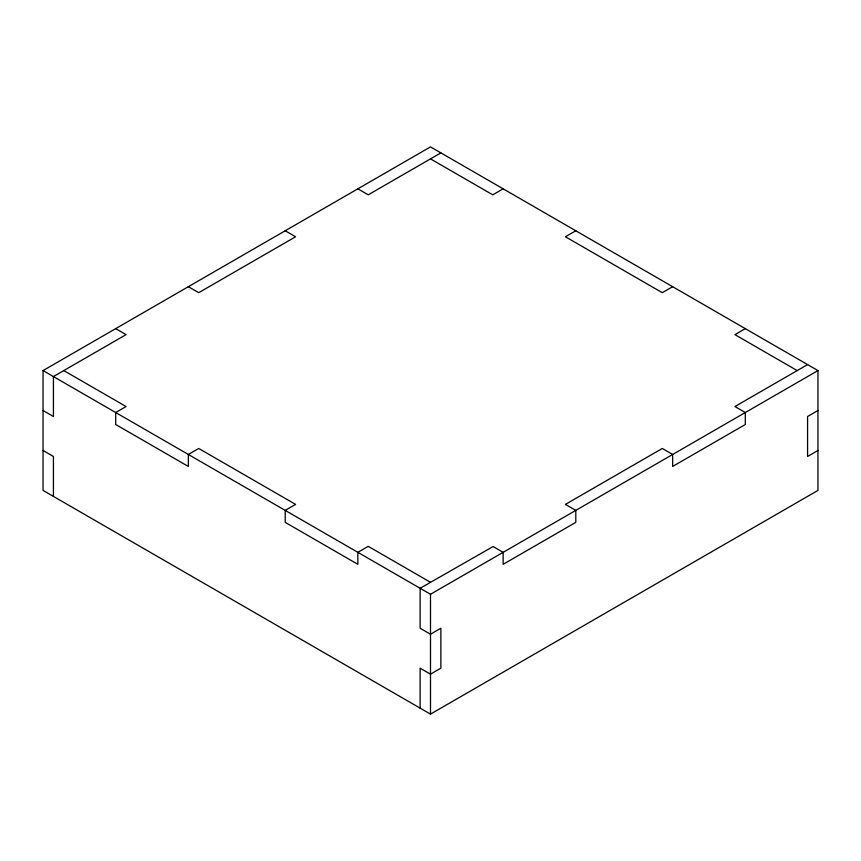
<?xml version="1.0" encoding="UTF-8"?>
<svg xmlns="http://www.w3.org/2000/svg" width="861" height="861" viewBox="0 0 861 861"><rect width="100%" height="100%" fill="white"/><g stroke="black" fill="none" stroke-linecap="round" stroke-linejoin="round"><path stroke-width="1.29" d="M43.05 370.585L430.5 146.887L817.95 370.585L817.95 490.415L430.5 714.113L43.05 490.415L43.05 370.585L430.5 594.273L817.95 370.585M440.875 152.881L368.228 194.823L357.853 188.828M503.147 188.828L492.772 194.823L430.5 158.876M575.794 230.77L565.419 236.764L662.281 292.686L672.656 286.702M745.303 328.644L734.928 334.628L797.189 370.585M807.575 364.59L734.928 406.532L745.303 412.527L745.303 424.505L672.656 466.447L672.656 454.468L662.281 448.473L565.419 504.395L575.794 510.39L575.794 522.369L503.147 564.31L503.147 552.332L493.116 546.541L420.125 588.278L420.125 628.229L430.5 634.223L440.875 628.229L440.875 668.168L430.5 674.163L420.125 668.168L420.125 708.119M817.95 410.525L807.575 416.52L807.575 456.47L817.95 450.475M285.206 230.77L295.581 236.764L198.719 292.686L188.344 286.702M115.697 328.644L126.072 334.628L53.425 376.569L53.425 416.52L43.05 410.525M63.811 370.585L126.072 406.532L115.697 412.527L115.697 424.505L188.344 466.447L188.344 454.468L198.719 448.473L295.581 504.395L285.206 510.39L285.206 522.369L357.853 564.31L357.853 552.332L368.228 546.337L430.5 582.294M43.05 450.475L53.425 456.47L53.425 496.41M430.5 594.273L430.5 714.113"/></g></svg>
